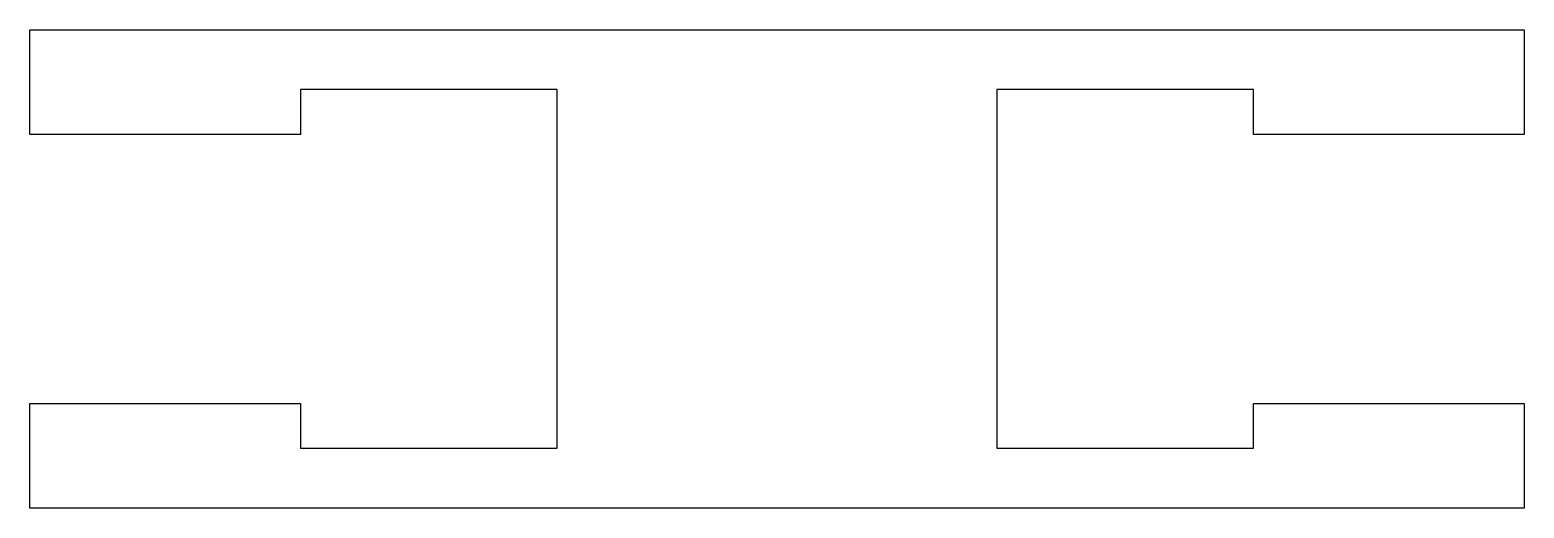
# Model space of a CAD drawing. Header units: millimetres. Extents: x 443.9 to 493.9, y -1373 to -1357.
import ezdxf

# ---------------------------------------------------------------- set-up
doc = ezdxf.new("R2010")
doc.units = ezdxf.units.MM
doc.layers.add('Default', color=7, linetype='Continuous')

msp = doc.modelspace()

# ---------------------------------------------------------------- linework, layer by layer
at = {"layer": 'Default'}
msp.add_lwpolyline([(493.928, -1369.516), (493.928, -1373.016), (443.928, -1373.016), (443.928, -1369.516), (452.978, -1369.516), (452.978, -1371.016), (461.568, -1371.016), (461.568, -1359.016), (452.978, -1359.016), (452.978, -1360.516), (443.928, -1360.516), (443.928, -1357.016), (493.928, -1357.016), (493.928, -1360.516), (484.878, -1360.516), (484.878, -1359.016), (476.288, -1359.016), (476.288, -1371.016), (484.878, -1371.016), (484.878, -1369.516)], close=True, dxfattribs=at)

doc.saveas('drawing.dxf')
